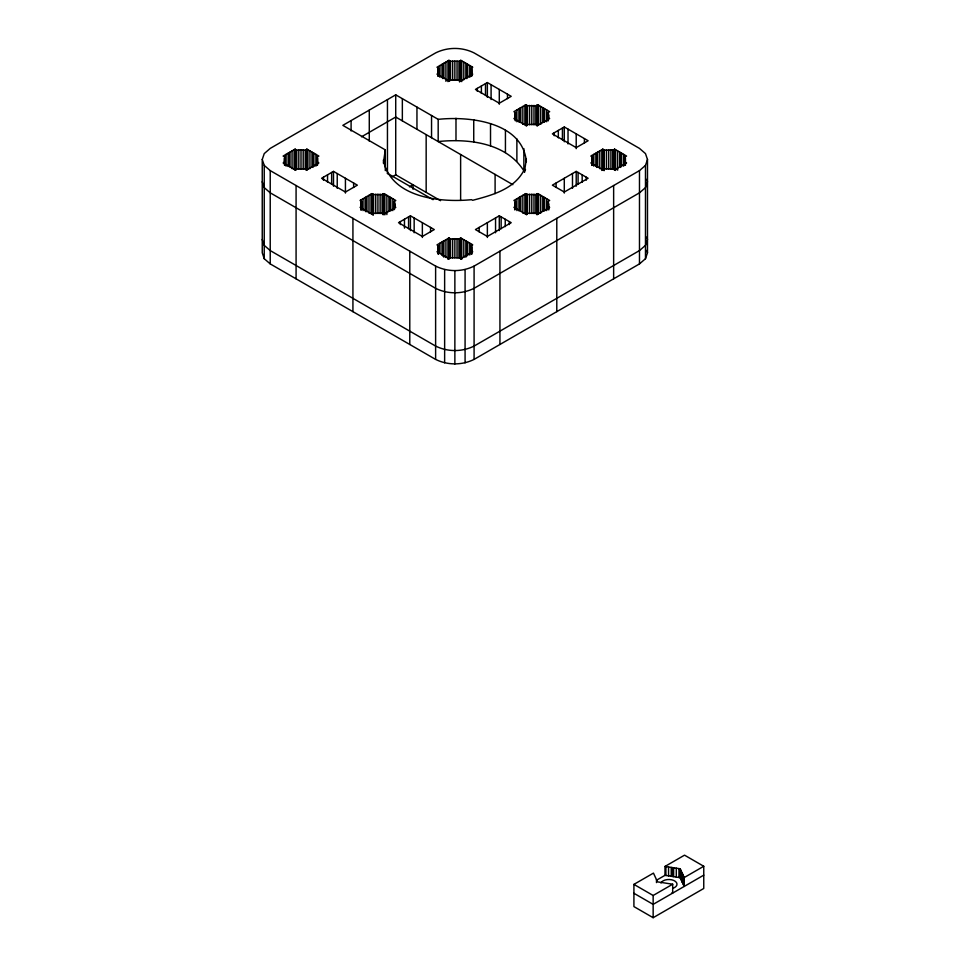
<?xml version="1.0" encoding="UTF-8"?>
<svg xmlns="http://www.w3.org/2000/svg" width="966" height="966" viewBox="0 0 966 966"><rect width="100%" height="100%" fill="white"/><g stroke="black" fill="none" stroke-linecap="round" stroke-linejoin="round"><path stroke-width="1.45" d="M284.716 156.987L284.716 162.034L283.123 162.952L295.041 169.835L296.634 168.917L305.365 168.917L306.959 169.835L318.889 162.952L317.295 162.034L317.295 156.987L318.889 156.069L306.971 149.187L305.365 150.104L296.634 150.104L295.041 149.187L283.11 156.069L284.716 156.987L284.716 164.993M361.634 201.399L361.646 206.446L360.052 207.364L371.97 214.247L373.564 213.329L382.295 213.329L383.888 214.247L395.819 207.364L394.225 206.446L394.225 201.411L395.819 200.481L383.888 193.598L382.295 194.516L373.564 194.516L371.97 193.598L360.04 200.481L361.634 201.399L361.646 209.405M438.564 68.163L438.564 73.199L436.97 74.128L448.9 81.011L450.494 80.081L459.224 80.081L460.818 81.011L472.736 74.128L471.142 73.199L471.142 68.163L472.748 67.234L460.818 60.351L459.224 61.281L450.494 61.281L448.888 60.351L436.97 67.234L438.564 68.163L438.564 76.169M438.564 245.823L438.564 250.858L436.97 251.776L448.9 258.659L450.494 257.741L459.224 257.741L460.818 258.659L472.736 251.776L471.142 250.858L471.142 245.823L472.748 244.893L460.818 238.01L459.224 238.94L450.494 238.94L448.888 238.01L436.97 244.893L438.564 245.823L438.564 253.816M514.926 118.057L515.494 112.575L513.9 111.658L525.818 104.775L527.424 105.692L536.154 105.692L537.748 104.775L549.678 111.658L548.072 112.575L548.072 120.581M514.926 206.881L515.494 201.399L513.9 200.481L525.818 193.598L527.424 194.516L536.154 194.516L537.748 193.598L549.678 200.481L548.072 201.411L548.072 209.405M548.072 112.575L548.072 117.623L549.666 118.54L537.748 125.423L536.154 124.505L527.424 124.505L525.83 125.423L513.9 118.54L515.494 117.623L514.926 115.099M548.072 201.411L548.072 206.446L549.666 207.364L537.748 214.247L536.154 213.329L527.424 213.329L525.83 214.247L513.9 207.364L515.494 206.446L514.926 203.923M592.424 156.987L592.424 162.034L590.83 162.952L602.76 169.835L604.354 168.917L613.084 168.917L614.678 169.835L626.596 162.952L625.002 162.034L625.002 156.987L626.608 156.069L614.678 149.187L613.084 150.104L604.354 150.104L602.748 149.187L590.83 156.069L592.424 156.987L592.424 164.993M383.345 163.121L385.289 149.887L342.833 125.363L395.722 94.837L438.178 119.349C469.573 116.005 522.811 121.994 526.373 161.817M524.417 172.093L526.373 158.859M262.245 159.511L264.237 153.606L270.226 148.402L435.618 52.913C447.584 46.948 462.134 46.948 474.089 52.913L639.48 148.402L645.481 153.606L647.486 159.511L647.486 252.802L645.481 258.707L639.48 263.911L474.089 359.4C462.134 365.365 447.584 365.365 435.618 359.4L270.226 263.911L264.237 258.707L262.245 252.802L262.245 159.511L264.237 165.415L264.237 258.707M645.481 258.707L645.481 165.415L647.486 159.511M264.237 165.415L270.226 170.608L435.618 266.097C447.584 272.062 462.134 272.062 474.089 266.097L639.48 170.62L645.481 165.415M361.489 136.81L395.722 117.043L512.849 184.675M333.499 171.393L321.581 178.275L345.43 192.041L357.348 185.158L333.499 171.393L333.499 186.196M487.359 82.557L475.441 89.44L499.289 103.217L511.207 96.334L487.359 82.557L487.359 97.373M392.184 176.838L395.722 174.798L440.568 200.686M409.439 186.861L413.025 184.796L413.025 189.239M410.429 215.804L398.511 222.687L422.359 236.453L434.277 229.57L410.429 215.804L410.429 230.608M564.289 126.969L552.371 133.863L576.207 147.629L588.137 140.746L564.289 126.969L564.289 141.785M499.289 215.804L475.441 229.57L487.359 236.453L511.207 222.687L499.289 215.804L499.289 230.608M576.207 171.393L552.371 185.158L564.289 192.041L588.137 178.275L576.207 171.393L576.207 186.196M656.916 879.99L664.994 875.329L664.994 866.442L684.532 855.164L703.755 866.273L703.755 888.478L653.149 917.7L633.913 906.591L633.913 884.385L653.451 873.107L657.508 881.861L672.686 884.216L672.686 893.091L671.781 892.958M633.913 884.385L653.149 895.482L672.686 884.216M664.994 866.442L680.161 868.784L680.161 877.671L684.23 886.426L684.23 877.539L703.755 866.273M703.755 875.148L653.149 904.369L633.913 893.272M523.862 148.607L523.862 170.825C506.244 142.811 468.425 138.416 438.178 141.555L438.178 119.349M664.994 875.329L680.161 877.671M524.417 169.135L525.54 169.774L523.632 170.885C513.622 189.529 491.44 195.374 472.652 200.312L471.529 199.672C440.291 202.812 390.844 197.656 383.345 160.163M387.463 173.349L433.094 199.696M680.161 868.784L684.23 877.539M646.677 179.362L647.486 181.717L645.481 187.621L639.48 192.826L474.089 288.315C462.134 294.28 447.584 294.28 435.618 288.315L270.226 192.826L264.237 187.621L262.245 181.717M646.677 237.117L647.486 239.471L645.481 245.376L639.48 250.58L474.089 346.07C462.134 352.035 447.584 352.035 435.618 346.07L270.226 250.58L264.237 245.376L262.245 239.471M646.677 250.436L647.486 252.802M683.988 877.019L683.988 885.907M683.276 875.486L683.276 884.373M682.564 873.952L682.564 882.839M682.237 873.252L682.237 882.139M681.911 872.552L681.911 881.439M681.199 871.018L681.199 879.905M680.487 869.485L680.487 878.372M678.953 868.603L678.953 877.49M676.297 868.192L676.297 877.068M673.64 867.782L673.64 876.657M672.433 867.589L672.433 876.476M671.225 867.408L671.225 876.283M668.557 866.997L668.557 875.872M665.9 866.574L665.9 875.462M656.482 879.628L656.482 882.598M653.149 895.482L653.149 917.7M639.48 170.62L639.48 263.911M625.437 158.243L625.437 165.222M625.256 156.842L625.256 165.138M625.002 156.987L625.002 164.993M623.625 154.343L623.625 166.188M621.573 153.159L621.573 166.49M620.643 152.628L620.643 167.432M619.713 152.085L619.713 166.901M617.66 150.901L617.66 170.161M615.608 149.718L615.608 170.451M614.678 149.187L614.678 169.919M614.424 149.332L614.424 170.064M613.881 149.645L613.881 168.893M613.639 185.532L613.639 278.824M613.325 149.959L613.325 169.219M613.084 150.104L613.084 169.364M610.91 149.863L610.91 169.11M608.713 149.778L608.713 169.026M606.515 149.863L606.515 169.11M604.354 150.104L604.354 169.352M604.1 149.959L604.1 170.692M603.545 149.645L603.545 170.378M603.001 149.332L603.001 170.064M602.748 149.187L602.748 169.919M601.818 149.718L601.818 170.451M599.765 150.901L599.765 168.676M597.725 152.085L597.725 166.901M596.795 152.628L596.795 167.432M595.865 153.159L595.865 166.49M593.812 154.343L593.812 166.188M592.17 156.842L592.182 165.138M592.001 158.243L591.856 165.428M591.76 155.526L591.76 164.413M586.277 177.201L586.277 180.159M584.406 138.597L584.406 143.028M582.172 174.834L582.172 182.236M578.079 172.467L578.079 184.313M576.207 133.863L576.207 148.667M572.488 173.542L572.488 188.346M568.02 129.13L568.02 143.934M564.289 178.275L564.289 193.079M562.429 128.055L562.429 139.901M558.324 130.422L558.324 137.824M556.79 218.352L556.79 311.656M556.09 183.009L556.09 187.452M554.23 132.789L554.23 135.747M548.869 206.905L548.869 209.864M548.652 115.099L548.652 118.057M548.652 203.923L548.652 206.881M548.507 113.831L548.507 116.789M548.507 202.655L548.507 205.613M548.326 117.755L548.326 120.726M548.326 206.591L548.326 209.55M546.696 109.931L546.696 121.776M546.696 198.755L546.696 210.612M544.643 108.747L544.643 122.078M544.643 197.571L544.643 210.902M543.713 108.204L543.713 121.535M543.713 197.04L543.713 210.371M542.783 107.673L542.783 122.477M542.783 196.496L542.783 211.312M540.731 106.489L540.731 124.264M540.731 195.313L540.731 213.088M538.678 105.306L538.678 124.554M538.678 194.13L538.678 213.389M537.748 104.775L537.748 125.508M537.748 193.598L537.748 214.331M537.507 104.908L537.507 125.64M537.507 193.743L537.507 214.476M536.951 105.234L536.951 125.966M536.951 194.057L536.951 214.79M536.396 105.548L536.396 124.795M536.396 194.371L536.396 213.631M536.154 105.692L536.154 124.94M536.154 194.516L536.154 213.776M533.981 105.439L533.981 124.699M533.981 194.275L533.981 213.522M531.783 105.366L531.783 124.614M531.783 194.19L531.783 213.438M529.585 105.439L529.585 124.699M529.585 194.275L529.585 213.522M527.424 105.692L527.424 124.94M527.424 194.516L527.424 213.776M527.17 105.548L527.17 124.795M527.17 194.371L527.17 213.631M526.615 105.234L526.615 125.966M526.615 194.057L526.615 214.79M526.072 104.908L526.072 125.64M526.072 193.743L526.072 214.476M525.818 104.775L525.818 125.508M525.818 193.598L525.818 214.331M524.888 105.306L524.888 124.554M524.888 194.13L524.888 213.389M524.598 169.243L524.598 172.202M522.847 106.489L522.847 124.264M522.847 195.313L522.847 213.088M520.795 107.673L520.795 122.477M520.795 196.496L520.795 211.312M519.865 108.204L519.865 121.535M519.865 197.04L519.865 210.371M518.935 108.747L518.935 122.078M518.935 197.571L518.935 210.902M516.882 109.931L516.882 121.776M516.882 138.911L516.882 161.129M516.882 198.755L516.882 210.612M515.494 112.575L515.494 120.581M515.494 201.399L515.494 209.405M515.252 117.755L515.252 120.726M515.252 206.591L515.252 209.55M515.071 113.831L515.071 116.789M515.071 202.655L515.071 205.613M514.697 206.905L514.697 209.864M509.348 221.612L509.348 224.571M507.476 94.173L507.476 98.617M505.435 130.301L505.435 152.519M505.242 219.246L505.242 226.648M501.149 216.879L501.149 228.725M499.941 251.184L499.941 344.476M499.289 89.44L499.289 104.256M495.558 217.954L495.558 232.758M495.099 174.423L495.099 193.671M491.09 84.706L491.09 99.522M490.523 123.696L490.523 145.914M487.359 222.687L487.359 237.491M485.5 83.631L485.5 95.489M481.394 85.998L481.394 93.412M479.16 227.421L479.16 231.864M477.301 88.365L477.301 91.335M474.089 266.097L474.089 359.4M473.738 119.663L473.738 141.881M471.819 66.702L471.819 75.59M471.819 244.362L471.722 254.263M471.577 69.419L471.577 76.399M471.577 247.067L471.577 254.046M471.396 68.018L471.396 76.314M471.396 245.678L471.396 253.961M471.142 68.163L471.142 76.169M471.142 245.823L471.142 253.816M469.766 65.519L469.766 77.365M469.766 243.178L469.766 255.024M467.713 64.336L467.713 77.666M467.713 241.995L467.713 255.314M466.783 63.792L466.783 78.608M466.783 241.452L466.783 256.256M465.853 63.261L465.853 78.065M465.853 240.92L465.853 257.21M465.081 269.562L465.081 362.854M463.801 62.078L463.801 79.84M463.801 239.737L463.801 257.499M461.748 60.894L461.748 81.627M461.748 238.554L461.748 259.286M460.818 60.351L460.818 81.084M460.818 238.01L460.818 258.743M460.625 154.524L460.625 200.421M460.577 60.496L460.577 81.229M460.577 238.155L460.577 258.888M460.021 60.822L460.021 81.555M460.021 238.469L460.021 257.729M459.478 61.136L459.478 81.868M459.478 238.795L459.478 258.043M459.224 61.281L459.224 80.528M459.224 238.94L459.224 258.188M457.051 61.027L457.051 80.287M457.051 238.687L457.051 257.934M455.988 118.214L455.988 140.432M454.853 60.943L454.853 80.202M454.853 238.602L454.853 257.85M454.865 270.721L454.865 364.013M452.656 61.027L452.656 80.275M452.656 238.687L452.656 257.934M450.494 61.281L450.494 80.528M450.494 238.94L450.494 258.188M450.241 61.136L450.241 80.383M450.241 238.795L450.241 258.043M449.697 60.822L449.697 80.069M449.697 238.469L449.697 257.729M449.142 60.496L449.142 81.229M449.142 238.155L449.142 258.888M448.888 60.351L448.888 81.084M448.888 238.01L448.888 258.743M447.958 60.894L447.958 81.627M447.958 238.554L447.958 259.286M445.918 62.078L445.918 81.325M445.918 239.737L445.918 257.499M444.638 269.562L444.638 362.854M443.865 63.261L443.865 78.065M443.865 240.92L443.865 257.21M442.935 63.792L442.935 78.608M442.935 241.452L442.935 256.256M442.005 64.336L442.005 77.666M442.005 241.995L442.005 255.314M439.953 65.519L439.953 77.365M439.953 243.178L439.953 253.539M438.322 68.018L438.322 76.314M438.322 245.678L438.322 253.961M438.141 69.407L438.141 76.399M438.141 247.067L438.141 254.046M435.618 266.097L435.618 359.4M431.548 115.509L431.548 137.727M430.558 227.421L430.558 231.864M426.163 134.624L426.163 192.367M422.359 222.687L422.359 237.491M416.95 107.093L416.95 129.299M414.16 217.954L414.16 232.758M409.777 251.184L409.777 344.476M408.57 216.879L408.57 228.725M404.464 219.246L404.464 228.133M402.351 98.665L402.351 120.871M400.371 221.612L400.371 224.571M395.722 94.837L395.722 174.798M394.792 203.923L394.792 206.881M394.647 202.655L394.647 205.613M394.466 201.266L394.466 209.55M394.225 201.411L394.225 209.405M392.836 198.755L392.836 210.612M390.783 197.571L390.783 210.902M389.853 197.04L389.853 210.371M388.924 196.496L388.924 211.312M387.451 99.607L387.451 173.651M386.871 195.313L386.871 214.573M385.289 149.887L385.289 170.608M384.83 194.13L384.83 214.863M383.888 193.598L383.888 214.331M383.647 193.743L383.647 214.476M383.091 194.057L383.091 214.79M382.548 194.371L382.548 213.631M382.295 194.516L382.295 213.776M380.121 194.275L380.121 213.522M377.923 194.19L377.923 213.438M375.738 194.275L375.738 213.522M373.564 194.516L373.564 213.776M373.311 194.371L373.311 215.104M372.767 194.057L372.767 214.79M372.212 193.743L372.212 214.476M371.97 193.598L371.97 214.331M371.029 194.13L371.029 213.389M369.278 110.1L369.278 141.193M368.988 195.313L368.988 213.088M366.935 196.496L366.935 211.312M366.005 197.04L366.005 211.844M365.076 197.571L365.076 210.902M363.023 198.755L363.023 210.612M361.393 201.266L361.393 209.55M361.212 202.655L361.212 209.634M360.97 199.938L361.067 209.851M360.837 200.94L360.849 209.864M353.628 183.009L353.628 187.452M352.928 218.352L352.928 311.656M351.093 120.593L351.093 130.965M345.43 178.275L345.43 193.079M337.231 173.542L337.231 188.346M331.64 172.467L331.64 184.313M327.546 174.834L327.546 182.236M323.441 177.201L323.441 180.159M317.717 158.243L317.717 162.686M317.536 162.179L317.536 165.138M317.295 156.987L317.295 164.993M315.906 154.343L315.906 166.188M313.853 153.159L313.853 166.49M312.924 152.628L312.924 167.432M311.994 152.085L311.994 166.901M309.941 150.901L309.941 168.676M307.9 149.718L307.9 168.978M306.971 149.187L306.971 169.919M306.717 149.332L306.717 170.064M306.162 149.645L306.162 170.378M305.618 149.959L305.618 169.219M305.365 150.104L305.365 169.364M303.203 149.863L303.203 169.11M301.006 149.778L301.006 169.026M298.808 149.863L298.808 169.11M296.634 150.104L296.634 169.352M296.381 149.959L296.381 169.219M296.079 185.532L296.079 278.824M295.837 149.645L295.837 170.378M295.282 149.332L295.282 170.064M295.041 149.187L295.041 169.919M294.111 149.718L294.111 168.978M292.058 150.901L292.058 168.676M290.005 152.085L290.005 166.901M289.076 152.628L289.076 165.947M288.146 153.159L288.146 166.49M286.093 154.343L286.093 166.188M284.463 162.179L284.463 165.138M284.282 158.243L284.137 162.469M270.226 170.608L270.226 263.911M660.961 882.996A8.163 4.709 0 0 1 673.809 880.473A8.163 4.709 0 0 1 672.916 888.285"/></g></svg>
